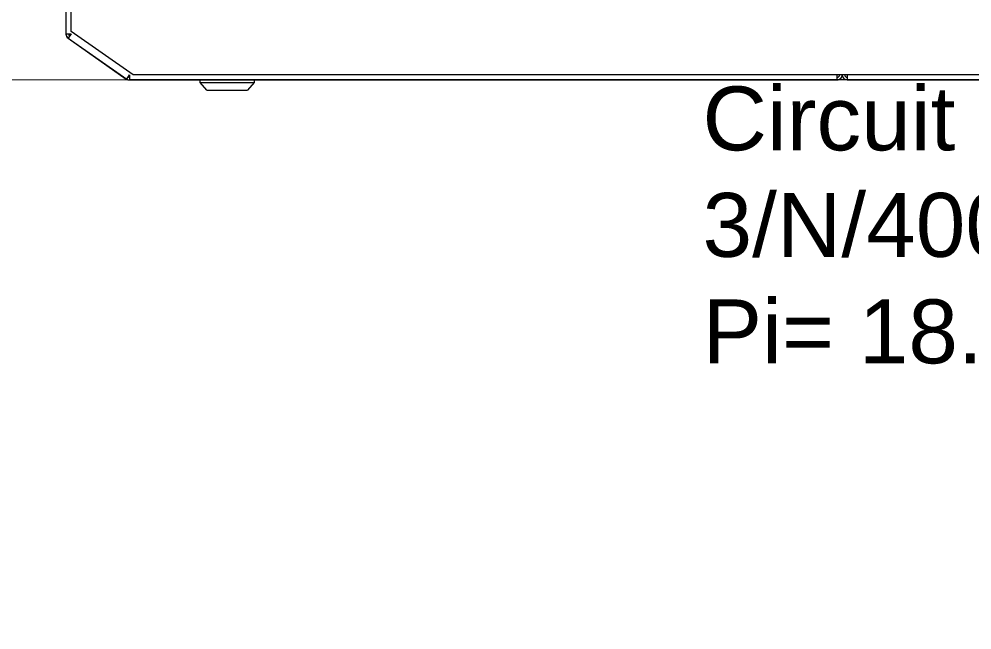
# Model space of a CAD drawing. Header units: millimetres. Extents: x 1322820 to 1391563, y 1051909 to 1098256.
# Drawn here: x 1362296 to 1362852, y 1087659 to 1088015 of the extents above; entities that cross this region are included whole.
import ezdxf

# ---------------------------------------------------------------- set-up
doc = ezdxf.new("R2010")
doc.units = ezdxf.units.MM
doc.header["$MEASUREMENT"] = 0
doc.layers.get('0').update_dxf_attribs({"true_color": 0x787878})
doc.layers.add('instalatii - echipamente_Pen_No__21', color=7, linetype='Continuous', lineweight=20, true_color=0x787878)
doc.styles.add('ARIAL', font='arial.ttf')

# ---------------------------------------------------------------- blocks, each defined once
blk = doc.blocks.new('terasa')
at = {"layer": 'instalatii - echipamente_Pen_No__21', "linetype": 'Continuous', "lineweight": 20}
for p, q in [((1362323.324, 1088655.046), (1362323.419, 1088006.259)), ((1362323.324, 1088655.046), (1362323.419, 1088006.259)), ((1362326.386, 1088007.665), (1362326.291, 1088653.291)), ((1362323.419, 1088006.259), (1362326.386, 1088006.259)), ((1362326.386, 1088006.259), (1362324.685, 1088003.828)), ((1362362.587, 1087982.351), (1362326.386, 1088007.665)), ((1362324.685, 1088003.828), (1362358.839, 1087979.92)), ((1362324.685, 1088003.828), (1362358.839, 1087979.92)), ((1362324.77, 1088003.768), (1362324.688, 1088003.651)), ((1362324.688, 1088003.651), (1362358.59, 1087979.92)), ((1362358.839, 1087979.92), (1362360.541, 1087982.351)), ((1362360.541, 1087982.351), (1362360.541, 1087979.384)), ((1363189.203, 1087982.472), (1362362.587, 1087982.351)), ((1362772.931, 1087979.444), (1362772.931, 1087982.411)), ((1362778.865, 1087982.412), (1362778.865, 1087979.445)), ((1362358.59, 1087979.92), (1362358.672, 1087980.038)), ((1362360.291, 1087981.994), (1362360.291, 1087980.868)), ((1363191.5, 1087979.506), (1362360.291, 1087979.384)), ((1362360.291, 1087979.395), (1362360.291, 1087979.384)), ((1362360.541, 1087979.384), (1362772.931, 1087979.444)), ((1362401.559, 1087977.808), (1362401.558, 1087979.39)), ((1362401.559, 1087977.808), (1362433.207, 1087977.812)), ((1362405.515, 1087973.457), (1362401.559, 1087977.808)), ((1362433.207, 1087977.812), (1362429.252, 1087973.46)), ((1362433.207, 1087979.395), (1362433.207, 1087977.812)), ((1362778.865, 1087979.445), (1363191.749, 1087979.506)), ((1362778.865, 1087979.445), (1363191.749, 1087979.506)), ((1362405.515, 1087973.457), (1362429.252, 1087973.46))]:
    blk.add_line(p, q, dxfattribs=at)
blk.add_lwpolyline([(1364217.655, 1086090.373), (1364217.379, 1087979.384), (1361828.918, 1087979.209), (1361829.194, 1086090.198)], close=True, dxfattribs=at)
for centre, radius, start, end in [((1362326.386, 1088006.259), 2.967, 180.00838, 235.00838), ((1362326.39, 1088006.082), 2.967, 179.39856, 235.00838), ((1362326.386, 1088006.259), 1.484, 180.00838, 235.00838), ((1362326.39, 1088006.082), 1.484, 173.14269, 177.68414), ((1362347.554, 1087998.479), 23.129, 159.80961, 163.60117), ((1362772.931, 1087982.411), 2.967, 270.00838, 0.00838), ((1362772.931, 1087982.411), 1.484, 270.00838, 0.00838), ((1362778.865, 1087982.412), 2.967, 180.00838, 270.00838), ((1362778.865, 1087982.412), 1.484, 180.00838, 270.00838), ((1362360.291, 1087982.351), 2.967, 235.00838, 270.00838), ((1362360.541, 1087982.351), 2.967, 235.00838, 270.00838), ((1362360.541, 1087982.351), 1.484, 235.00838, 270.00838)]:
    blk.add_arc(centre, radius, start, end, dxfattribs=at)

msp = doc.modelspace()

# ---------------------------------------------------------------- block references
msp.add_blockref('terasa', (0, 0))

# ---------------------------------------------------------------- next in the draw order: texts
at = {"linetype": 'ByBlock', "insert": (1362694.48, 1087975.59), "char_height": 37.2258, "attachment_point": 1, "style": 'ARIAL'}
msp.add_mtext_dynamic_manual_height_columns('Circuit compresor\\P3/N/400V/50Hz\\PPi= 18.5 kW', width=579.8283, gutter_width=186.13, heights=[579.83], dxfattribs=at)

doc.saveas('drawing.dxf')
